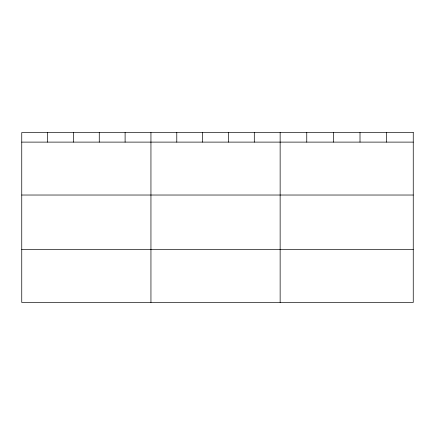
<?xml version="1.0" encoding="UTF-8"?>
<svg xmlns="http://www.w3.org/2000/svg" width="435" height="435" viewBox="0 0 435 435"><rect width="100%" height="100%" fill="white"/><g stroke="black" fill="none" stroke-linecap="round" stroke-linejoin="round"><path stroke-width="0.65" d="M21.75 142.114L413.25 142.114M21.75 195.027L413.25 195.027M21.75 249.543L413.25 249.543M386.628 132.539L386.628 142.114M360.006 132.539L360.006 142.114M333.384 132.539L333.384 142.114M306.762 132.539L306.762 142.114M280.14 132.539L280.14 302.461M254.301 132.539L254.301 142.114M228.462 132.539L228.462 142.114M202.623 132.539L202.623 142.114M176.784 132.539L176.784 142.114M150.945 132.539L150.945 302.461M125.106 132.539L125.106 142.114M99.267 132.539L99.267 142.114M73.428 132.539L73.428 142.114M47.589 132.539L47.589 142.114M413.25 132.539L21.75 132.539L21.75 302.461L413.25 302.461L413.25 132.539"/></g></svg>
